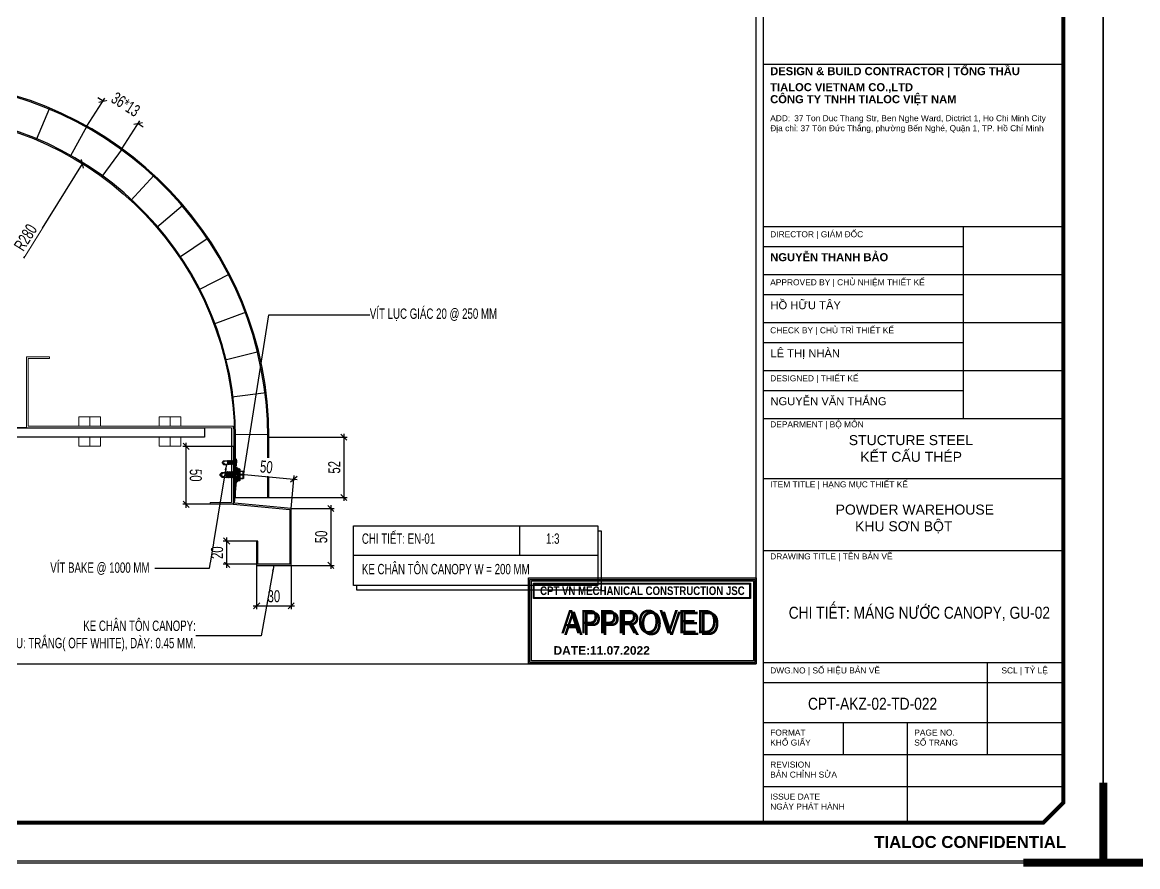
# Model space of a CAD drawing. Header units: inches. Extents: x 340055 to 349452, y -34649 to -30845.
# Drawn here: x 343176.6 to 343499.8, y -33308 to -33063.3 of the extents above; entities that cross this region are included whole.
import ezdxf
from ezdxf.enums import TextEntityAlignment as Align

# ---------------------------------------------------------------- set-up
doc = ezdxf.new("R2010")
doc.units = ezdxf.units.IN
doc.header["$MEASUREMENT"] = 0
doc.linetypes.add('DASHED2', pattern=[9.525, 6.35, -3.175])
doc.linetypes.add('XKITLINE00', pattern=[0])
for name, color, linetype in [('0 @ 1', 7, 'Continuous'), ('1', 1, 'Continuous'), ('3', 3, 'Continuous'), ('8', 8, 'Continuous'), ('9', 9, 'Continuous'), ('DIM', 8, 'Continuous'), ('flashing', 6, 'Continuous'), ('NET IN', 3, 'Continuous'), ('ROOFING', 4, 'Continuous'), ('STRUCTURE', 1, 'Continuous')]:
    doc.layers.add(name, color=color, linetype=linetype)
for name, color, linetype, lineweight in [('Bolt', 7, 'Continuous', 0), ('PART', 20, 'Continuous', 9), ('TEXT @ 1', 7, 'Continuous', 20), ('TL-TIILE BLOCK A2$0$TL-TITLE BLOCK - TEXT @ 1', 7, 'Continuous', 25), ('TL-TIILE BLOCK A2$0$TL-TITLE BLOCK 1', 7, 'Continuous', 50), ('TL-TIILE BLOCK A2$0$TL-TITLE BLOCK 2', 7, 'Continuous', 25)]:
    doc.layers.add(name, color=color, linetype=linetype, lineweight=lineweight)
doc.layers.add('Cover text', color=7, linetype='Continuous', true_color=0x52370f)
doc.styles.add('2501', font='', dxfattribs={"height": 250})
doc.styles.add('HX3', font='')
doc.styles.add('ST1H', font='vnshxh.shx', dxfattribs={"width": 0.7})
doc.styles.add('TIEU DE', font='', dxfattribs={"width": 0.8})
doc.styles.add('TL-TIILE BLOCK A2$0$MEP-TEXT T.BLOCK 1', font='arial.ttf', dxfattribs={"height": 1.5})
doc.styles.add('TL-TIILE BLOCK A2$0$MEP-TEXT T.BLOCK 2', font='arial.ttf')
doc.styles.add('TL-TIILE BLOCK A2$0$MEP-TEXT T.BLOCK 3', font='arial.ttf', dxfattribs={"height": 3})
doc.styles.get('2501').set_extended_font_data('.VnArialH', bold=True)
doc.styles.get('HX3').set_extended_font_data('.VnBlackH')
doc.styles.get('TIEU DE').set_extended_font_data('.VnArial NarrowH')
doc.dimstyles.new('3', dxfattribs={"dimtxt": 3.5, "dimasz": 1.8, "dimexe": 1, "dimexo": 0, "dimgap": 1, "dimtad": 1, "dimdec": 0, "dimlfac": 3, "dimzin": 0, "dimdsep": 46, "dimtxsty": 'ST1H', "dimblk": 'OBLIQUE', "dimcen": 1, "dimdle": 1, "dimclrd": 8, "dimclre": 8, "dimclrt": 3, "dimadec": 0, "dimazin": 0, "dimtfac": 1, "dimtdec": 0, "dimtix": 1, "dimtofl": 0, "dimtmove": 1, "dimatfit": 3, "dimfxl": 0, "dimtolj": 1, "dimtzin": 0, "dimlwd": -1, "dimlwe": -1, "dimarcsym": 0})

# ---------------------------------------------------------------- blocks, each defined once
blk = doc.blocks.new('Short_Self_drilling')
at = {"layer": 'STRUCTURE', "color": 1, "linetype": 'Continuous'}
for p, q in [((6.4, 1.7), (-6.4, 1.7)), ((5.1, 3.8), (-5.1, 3.8)), ((-2.6, 2.9), (-5.1, 2.9)), ((-3.4, 3.8), (-3.4, 6.8)), ((3, 7.2), (-3, 7.2)), ((2.6, 2.9), (-2.6, 2.9)), ((-2.1, 2.8), (-2.1, 2.9)), ((6.3, 0), (0, 0)), ((2.2, 2.8), (2.2, 2.9)), ((2.2, -0.5), (2.2, 0)), ((5.1, 2.9), (2.6, 2.9)), ((3.4, 3.8), (3.4, 6.8)), ((3, -1.2), (-2.7, -0.2)), ((3, -2.7), (-2.7, -1.8)), ((3, -4.2), (-2.7, -3.3)), ((3, -5.8), (-2.7, -4.8)), ((3, -7.3), (-2.7, -6.3)), ((-1.9, -8), (-2.7, -7.9)), ((-2.1, -1.4), (-2.1, -0.9)), ((-2.1, -2.9), (-2.1, -2.4)), ((-2.1, -4.4), (-2.1, -3.9)), ((-2.1, -6), (-2.1, -5.4)), ((-2.1, -7.5), (-2.1, -7)), ((-2.1, -12.3), (-2.1, -8.5)), ((3, -8.8), (-1.1, -8.1)), ((2.1, -12.3), (2.1, -9.1)), ((2.2, -2), (2.2, -1.5)), ((2.2, -3.6), (2.2, -3)), ((2.2, -5.1), (2.2, -4.6)), ((2.2, -6.6), (2.2, -6.1)), ((2.2, -8.1), (2.2, -7.6))]:
    blk.add_line(p, q, dxfattribs=at)
blk.add_lwpolyline([(6.4, 1.3), (6.4, 1.7), (2.1, 2.8), (-2.1, 2.8), (-6.4, 1.7), (-6.4, 1.3)], close=True, dxfattribs=at)
for points in [[(-6.4, 1.3, -0.088869), (-6.3, 0), (0, 0)], [(-0.1, 3.8), (-0.3, 6.2, 0.338878), (-3.1, 6.2), (-3.3, 3.8)], [(3.3, 3.8), (3.1, 6.2, 0.338878), (0.3, 6.2), (0.1, 3.8)], [(-0.1, -14), (-1, -12.2, -0.148657), (-1.4, -11.2), (-2, -7.7, -0.815006), (-1.2, -7.8, 0.150833), (-0.8, -8.7)], [(2.1, -12.3), (0.2, -14.2, -0.333596), (-0.2, -14.2), (-2.1, -12.3)], [(2.1, -12.3), (1.7, -11.7, 0.52242), (0.9, -11.7), (-0.2, -14.2)]]:
    blk.add_lwpolyline(points, format="xyb", dxfattribs=at)
for points in [[(3, -1.2), (2.2, -1.5), (-2.1, -0.8), (-2.7, -0.2), (-2.4, 0)], [(3, -2.7), (2.2, -3), (-2.1, -2.4), (-2.7, -1.8), (-2.1, -1.4), (2.2, -2), (3, -2.7)], [(3, -4.2), (2.2, -4.6), (-2.1, -3.9), (-2.7, -3.3), (-2.1, -2.9), (2.2, -3.6), (3, -4.2)], [(3, -5.8), (2.2, -6.1), (-2.1, -5.4), (-2.7, -4.8), (-2.1, -4.4), (2.2, -5.1), (3, -5.8)], [(3, -7.3), (2.2, -7.6), (-2.1, -7), (-2.7, -6.3), (-2.1, -6), (2.2, -6.6), (3, -7.3)], [(-1.8, -8.5), (-2.1, -8.5), (-2.7, -7.9), (-2.1, -7.5), (-1.8, -7.5)], [(-1.3, -7.6), (2.2, -8.1), (3, -8.8)], [(-1.2, 0), (2.2, -0.5), (3, -1.2)], [(3, -8.8), (2.2, -9.1), (-0.8, -8.7)]]:
    blk.add_lwpolyline(points, dxfattribs=at)
for centre, radius, start, end in [((-5, 3.3), 0.455, 109.7949, 250.2674), ((-3, 6.8), 0.429, 90.0311, 180.0311), ((3, 6.8), 0.429, 0.0311, 90.0311), ((5.1, 3.3), 0.435, 279.7276, 80.3347), ((10, 0.2), 3.74, 162.2963, 182.6103)]:
    blk.add_arc(centre, radius, start, end, dxfattribs=at)
blk = doc.blocks.new('HFR-1')
at = {"layer": 'STRUCTURE', "color": 1, "linetype": 'Continuous'}
for p, q in [((-5.5, 0), (5.5, 0)), ((-5.2, 0.8), (-3.4, 1.5)), ((5.2, 0.8), (3.4, 1.5)), ((-2.4, -1.2), (-3, -1.6)), ((-3, -1.6), (-2.4, -1.9)), ((-2.4, -1.9), (-3, -2.3)), ((-3, -2.3), (-2.4, -2.6)), ((-2.4, -2.6), (-3, -3)), ((-3, -3), (-2.4, -3.3)), ((-2.4, -3.3), (-3, -3.7)), ((-3, -3.7), (-2.4, -4.1)), ((-2.4, -4.1), (-3, -4.4)), ((-3, -4.4), (-2.4, -4.8)), ((-2.4, -4.8), (-3, -5.1)), ((-3, -5.1), (-2.4, -5.5)), ((-2.4, -5.5), (-3, -5.8)), ((-3, -5.8), (-2.4, -6.2)), ((-2.4, -6.2), (-3, -6.6)), ((-3, -6.6), (-2.4, -6.9)), ((-2.4, -6.9), (-3, -7.3)), ((-3, -7.3), (-2.4, -7.6)), ((-2.4, -7.6), (-3, -8)), ((-3, -8), (-2.4, -8.3)), ((-2.4, -8.3), (-3, -8.7)), ((-3, -8.7), (-2.4, -9)), ((-2.4, -9), (-3, -9.4)), ((-3, -9.4), (-2.4, -9.7)), ((-2.4, -9.7), (-3, -10.1)), ((-3, -10.1), (-2.4, -10.5)), ((-2.4, -10.5), (-3, -10.8)), ((-3, -10.8), (-2.4, -11.2)), ((-2.4, -11.2), (-3, -11.5)), ((-3, -11.5), (-2.4, -11.9)), ((-2.9, -1.6), (2.9, -1.4)), ((-2.9, -2.3), (2.9, -2.1)), ((-2.9, -3), (2.9, -2.8)), ((-2.9, -3.7), (2.9, -3.6)), ((-2.9, -4.4), (2.9, -4.3)), ((-2.9, -5.1), (2.9, -5)), ((-2.9, -5.9), (2.9, -5.7)), ((-2.9, -6.6), (2.9, -6.4)), ((-2.9, -7.3), (2.9, -7.1)), ((-2.9, -8), (2.9, -7.8)), ((-2.9, -8.7), (2.9, -8.5)), ((-2.9, -9.4), (2.9, -9.2)), ((-2.9, -10.1), (1.5, -10)), ((-2.9, -10.8), (1.3, -10.7)), ((-2.9, -11.5), (0.9, -11.4)), ((-2.5, -17.4), (-2.5, -11.8)), ((2.4, -1.1), (-2.4, -1.2)), ((2.4, -1.8), (-2.4, -1.9)), ((-2.4, -1.9), (2.4, -1.8)), ((-2.4, -2.6), (2.4, -2.5)), ((2.4, -2.5), (-2.4, -2.6)), ((-2.4, -3.3), (2.4, -3.2)), ((2.4, -3.2), (-2.4, -3.3)), ((-2.4, -4.1), (2.4, -3.9)), ((2.4, -3.9), (-2.4, -4.1)), ((-2.4, -4.8), (2.4, -4.6)), ((2.4, -4.6), (-2.4, -4.8)), ((-2.4, -5.5), (2.4, -5.3)), ((2.4, -5.3), (-2.4, -5.5)), ((-2.4, -6.2), (2.4, -6)), ((2.4, -6), (-2.4, -6.2)), ((-2.4, -6.9), (2.4, -6.8)), ((2.4, -6.8), (-2.4, -6.9)), ((-2.4, -7.6), (2.4, -7.5)), ((2.4, -7.5), (-2.4, -7.6)), ((-2.4, -8.3), (2.4, -8.2)), ((2.4, -8.2), (-2.4, -8.3)), ((-2.4, -9), (2.4, -8.9)), ((2.4, -8.9), (-2.4, -9)), ((-2.4, -9.7), (2.4, -9.6)), ((2.4, -9.6), (-2.4, -9.7)), ((1.4, -10.3), (-2.4, -10.5)), ((-2.4, -10.5), (1.4, -10.3)), ((-2.4, -11.2), (1.1, -11.1)), ((1.1, -11.1), (-2.4, -11.2)), ((-2.4, -11.9), (0.4, -11.8)), ((1.6, -16.1), (2.3, -10.2)), ((2.2, -10), (2.9, -10)), ((2.2, -11), (2.4, -11)), ((2.4, -11), (2.2, -11)), ((2.2, -11.4), (2.9, -11.4)), ((2.2, -11.7), (2.4, -11.7)), ((2.4, -10.3), (2.3, -10.3)), ((2.3, -10.3), (2.4, -10.3)), ((2.3, -10.7), (2.9, -10.7)), ((2.9, -1.4), (2.4, -1.1)), ((2.4, -1.8), (2.9, -1.4)), ((2.9, -2.1), (2.4, -1.8)), ((2.4, -2.5), (2.9, -2.1)), ((2.9, -2.8), (2.4, -2.5)), ((2.4, -3.2), (2.9, -2.8)), ((2.9, -3.6), (2.4, -3.2)), ((2.4, -3.9), (2.9, -3.6)), ((2.9, -4.3), (2.4, -3.9)), ((2.4, -4.6), (2.9, -4.3)), ((2.9, -5), (2.4, -4.6)), ((2.4, -5.3), (2.9, -5)), ((2.9, -5.7), (2.4, -5.3)), ((2.4, -6), (2.9, -5.7)), ((2.9, -6.4), (2.4, -6)), ((2.4, -6.8), (2.9, -6.4)), ((2.9, -7.1), (2.4, -6.8)), ((2.4, -7.5), (2.9, -7.1)), ((2.9, -7.8), (2.4, -7.5)), ((2.4, -8.2), (2.9, -7.8)), ((2.9, -8.5), (2.4, -8.2)), ((2.4, -8.9), (2.9, -8.5)), ((2.9, -9.2), (2.4, -8.9)), ((2.4, -9.6), (2.9, -9.2)), ((2.9, -10), (2.4, -9.6)), ((2.4, -10.3), (2.9, -10)), ((2.9, -10.7), (2.4, -10.3)), ((2.4, -11), (2.9, -10.7)), ((2.9, -11.4), (2.4, -11)), ((2.4, -11.7), (2.9, -11.4)), ((2.5, -17.4), (2.5, -11.7)), ((-2.5, -17.4), (-2, -16.7)), ((-2.5, -17.4), (-0.2, -19.7)), ((-1, -16.7), (0.2, -19.7)), ((0.1, -19.4), (1.2, -17.3)), ((0.2, -19.7), (2.5, -17.4))]:
    blk.add_line(p, q, dxfattribs=at)
at = {"layer": 'STRUCTURE', "color": 1, "linetype": 'Continuous', "ltscale": 8}
for p in [(-3.4, 1.5), (3.4, 1.5)]:
    blk.add_line(p, (0, 1.5), dxfattribs=at)
at = {"layer": 'STRUCTURE', "color": 1, "linetype": 'DASHED2'}
for p in [(-1.9, 1.5), (1.9, 1.5)]:
    blk.add_line(p, (0, 0), dxfattribs=at)
at = {"layer": 'STRUCTURE', "color": 1, "linetype": 'Continuous', "ltscale": 8}
for centre, start, end in [((-4.7, 0.2), 130.41, 194.8062), ((4.7, 0.2), 345.1938, 49.59)]:
    blk.add_arc(centre, 0.801, start, end, dxfattribs=at)
at = {"layer": 'STRUCTURE', "color": 1, "linetype": 'Continuous'}
for centre, radius, start, end in [((-7.3, -9), 9.14, 58.065, 78.8402), ((5.1, -3.8), 3.83, 84.2039, 134.3621), ((-0.5, -10.1), 1.93, 296.6041, 355.3922), ((-0.6, -16), 2.2, 324.0048, 357.8268), ((1.9, -10.3), 0.444, 15.9762, 172.6971), ((-1.5, -17.1), 0.59, 34.2302, 144.5641), ((0, -19.4), 0.331, 231.6348, 305.4287)]:
    blk.add_arc(centre, radius, start, end, dxfattribs=at)
blk = doc.blocks.new('_Oblique')
at = {"color": 0, "linetype": 'ByBlock', "lineweight": -2}
blk.add_line((-0.5, -0.5), (0.5, 0.5), dxfattribs=at)
blk = doc.blocks.new('*D564')
at = {"color": 8, "linetype": 'Continuous', "transparency": 16777216}
blk.add_line((343177.03, -33131.63), (343194.05, -33104.31), dxfattribs=at)
at = {"layer": 'Defpoints', "color": 0, "transparency": 16777216}
for p in [(343194.05, -33104.31), (343144.7, -33183.54)]:
    blk.add_point(p, dxfattribs=at)
at = {"color": 8, "transparency": 16777216, "xscale": 1.8, "yscale": 1.8, "zscale": 1.8, "rotation": 58.08450899002005}
blk.add_blockref('_Oblique', (343194.05, -33104.31), dxfattribs=at)
at = {"color": 3, "transparency": 16777216, "insert": (343177.51, -33125.66), "char_height": 3.5, "attachment_point": 5, "rotation": 58.0845, "style": 'ST1H', "bg_fill": 3, "box_fill_scale": 1.25, "bg_fill_color": 256, "bg_fill_true_color": 13158600, "bg_fill_transparency": 0}
blk.add_mtext('\\A1;R280', dxfattribs=at)
blk = doc.blocks.new('*D566')
at = {"color": 8, "linetype": 'Continuous', "transparency": 16777216}
for p, q in [((343195.31, -33093.44), (343200.51, -33085.33)), ((343199.97, -33086.17), (343198.46, -33085.2)), ((343205.46, -33099.95), (343210.67, -33091.84)), ((343210.13, -33092.68), (343211.64, -33093.65))]:
    blk.add_line(p, q, dxfattribs=at)
at = {"layer": 'Defpoints', "color": 0, "transparency": 16777216}
for p in [(343195.31, -33093.44), (343205.46, -33099.95)]:
    blk.add_point(p, dxfattribs=at)
at = {"color": 8, "transparency": 16777216, "xscale": 1.8, "yscale": 1.8, "zscale": 1.8}
for p, rotation in [((343199.97, -33086.17), 327.3307425124112), ((343210.13, -33092.68), 147.3307425124111)]:
    blk.add_blockref('_Oblique', p, dxfattribs=dict(at, rotation=rotation))
at = {"color": 3, "transparency": 16777216, "insert": (343206.53, -33087.11), "char_height": 3.5, "attachment_point": 5, "rotation": 327.3307, "style": 'ST1H', "bg_fill": 3, "box_fill_scale": 1.25, "bg_fill_color": 256, "bg_fill_true_color": 13158600, "bg_fill_transparency": 0}
blk.add_mtext('\\A1;36*13', dxfattribs=at)
at = {"layer": 'Defpoints', "color": 0, "transparency": 16777216}
blk.add_point((343210.13, -33092.68), dxfattribs=at)
blk = doc.blocks.new('*D567')
at = {"color": 8, "linetype": 'Continuous', "transparency": 16777216}
for p, q in [((343269.74, -33182.54), (343269.74, -33202)), ((343248.04, -33183.54), (343270.74, -33183.54)), ((343248.04, -33201), (343270.74, -33201))]:
    blk.add_line(p, q, dxfattribs=at)
at = {"layer": 'Defpoints', "color": 0, "transparency": 16777216}
for p in [(343248.04, -33183.54), (343248.04, -33201), (343269.74, -33201)]:
    blk.add_point(p, dxfattribs=at)
at = {"color": 8, "transparency": 16777216, "xscale": 1.8, "yscale": 1.8, "zscale": 1.8}
for p, rotation in [((343269.74, -33183.54), 90), ((343269.74, -33201), 270)]:
    blk.add_blockref('_Oblique', p, dxfattribs=dict(at, rotation=rotation))
at = {"color": 3, "transparency": 16777216, "insert": (343266.99, -33192.27), "char_height": 3.5, "attachment_point": 5, "rotation": 90, "style": 'ST1H', "bg_fill": 3, "box_fill_scale": 1.25, "bg_fill_color": 256, "bg_fill_true_color": 13158600, "bg_fill_transparency": 0}
blk.add_mtext('\\A1;52', dxfattribs=at)
blk = doc.blocks.new('*D645')
at = {"color": 8, "linetype": 'Continuous', "transparency": 16777216}
for p, q in [((343237.83, -33194.05), (343256.26, -33195.76)), ((343238.04, -33202.67), (343238.92, -33193.15)), ((343254.47, -33204.19), (343255.36, -33194.67))]:
    blk.add_line(p, q, dxfattribs=at)
at = {"layer": 'Defpoints', "color": 0, "transparency": 16777216}
for p in [(343255.26, -33195.67), (343238.04, -33202.67), (343254.47, -33204.19)]:
    blk.add_point(p, dxfattribs=at)
at = {"color": 8, "transparency": 16777216, "xscale": 1.8, "yscale": 1.8, "zscale": 1.8}
for p, rotation in [((343238.83, -33194.14), 174.7059059584939), ((343255.26, -33195.67), 354.7059059584939)]:
    blk.add_blockref('_Oblique', p, dxfattribs=dict(at, rotation=rotation))
at = {"color": 3, "transparency": 16777216, "insert": (343247.3, -33192.17), "char_height": 3.5, "attachment_point": 5, "rotation": 354.7059, "style": 'ST1H', "bg_fill": 3, "box_fill_scale": 1.25, "bg_fill_color": 256, "bg_fill_true_color": 13158600, "bg_fill_transparency": 0}
blk.add_mtext('\\A1;50', dxfattribs=at)
blk = doc.blocks.new('*D646')
at = {"color": 8, "linetype": 'Continuous', "transparency": 16777216}
for p, q in [((343237.7, -33186.19), (343223.07, -33186.19)), ((343224.07, -33203.98), (343224.07, -33185.19)), ((343237.7, -33202.98), (343223.07, -33202.98))]:
    blk.add_line(p, q, dxfattribs=at)
at = {"layer": 'Defpoints', "color": 0, "transparency": 16777216}
for p in [(343224.07, -33186.19), (343237.7, -33186.19), (343237.7, -33202.98)]:
    blk.add_point(p, dxfattribs=at)
at = {"color": 8, "transparency": 16777216, "xscale": 1.8, "yscale": 1.8, "zscale": 1.8}
for p, rotation in [((343224.07, -33186.19), 90.00038989448203), ((343224.07, -33202.98), 270.0003898944821)]:
    blk.add_blockref('_Oblique', p, dxfattribs=dict(at, rotation=rotation))
at = {"color": 3, "transparency": 16777216, "insert": (343226.82, -33194.58), "char_height": 3.5, "attachment_point": 5, "rotation": 270.0004, "style": 'ST1H', "bg_fill": 3, "box_fill_scale": 1.25, "bg_fill_color": 256, "bg_fill_true_color": 13158600, "bg_fill_transparency": 0}
blk.add_mtext('\\A1;50', dxfattribs=at)
blk = doc.blocks.new('*D647')
at = {"color": 8, "linetype": 'Continuous', "transparency": 16777216}
for p, q in [((343254.47, -33204.19), (343266.96, -33204.19)), ((343265.96, -33203.19), (343265.96, -33221.69)), ((343254.47, -33220.69), (343266.96, -33220.69))]:
    blk.add_line(p, q, dxfattribs=at)
at = {"layer": 'Defpoints', "color": 0, "transparency": 16777216}
for p in [(343254.47, -33204.19), (343254.47, -33220.69), (343265.96, -33220.69)]:
    blk.add_point(p, dxfattribs=at)
at = {"color": 8, "transparency": 16777216, "xscale": 1.8, "yscale": 1.8, "zscale": 1.8}
for p, rotation in [((343265.96, -33204.19), 90), ((343265.96, -33220.69), 270)]:
    blk.add_blockref('_Oblique', p, dxfattribs=dict(at, rotation=rotation))
at = {"color": 3, "transparency": 16777216, "insert": (343263.21, -33212.44), "char_height": 3.5, "attachment_point": 5, "rotation": 90, "style": 'ST1H', "bg_fill": 3, "box_fill_scale": 1.25, "bg_fill_color": 256, "bg_fill_true_color": 13158600, "bg_fill_transparency": 0}
blk.add_mtext('\\A1;50', dxfattribs=at)
blk = doc.blocks.new('*D648')
at = {"color": 8, "linetype": 'Continuous', "transparency": 16777216}
for p, q in [((343244.47, -33220.69), (343244.47, -33233.4)), ((343254.47, -33220.69), (343254.47, -33233.4)), ((343243.47, -33232.4), (343255.47, -33232.4))]:
    blk.add_line(p, q, dxfattribs=at)
at = {"layer": 'Defpoints', "color": 0, "transparency": 16777216}
for p in [(343244.47, -33220.69), (343254.47, -33220.69), (343254.47, -33232.4)]:
    blk.add_point(p, dxfattribs=at)
at = {"color": 8, "transparency": 16777216, "xscale": 1.8, "yscale": 1.8, "zscale": 1.8, "rotation": 180}
blk.add_blockref('_Oblique', (343244.47, -33232.4), dxfattribs=at)
at = {"color": 8, "transparency": 16777216, "xscale": 1.8, "yscale": 1.8, "zscale": 1.8}
blk.add_blockref('_Oblique', (343254.47, -33232.4), dxfattribs=at)
at = {"color": 3, "transparency": 16777216, "insert": (343249.47, -33229.65), "char_height": 3.5, "attachment_point": 5, "style": 'ST1H', "bg_fill": 3, "box_fill_scale": 1.25, "bg_fill_color": 256, "bg_fill_true_color": 13158600, "bg_fill_transparency": 0}
blk.add_mtext('\\A1;30', dxfattribs=at)
blk = doc.blocks.new('*D649')
at = {"color": 8, "linetype": 'Continuous', "transparency": 16777216}
for p, q in [((343244.81, -33213.64), (343234.78, -33213.64)), ((343235.78, -33212.64), (343235.78, -33221.36)), ((343244.81, -33220.36), (343234.78, -33220.36))]:
    blk.add_line(p, q, dxfattribs=at)
at = {"layer": 'Defpoints', "color": 0, "transparency": 16777216}
for p in [(343244.81, -33213.64), (343244.81, -33220.36)]:
    blk.add_point(p, dxfattribs=at)
at = {"color": 8, "transparency": 16777216, "xscale": 1.8, "yscale": 1.8, "zscale": 1.8}
for p, rotation in [((343235.78, -33213.64), 90), ((343235.78, -33220.36), 270)]:
    blk.add_blockref('_Oblique', p, dxfattribs=dict(at, rotation=rotation))
at = {"color": 3, "transparency": 16777216, "insert": (343233.03, -33217), "char_height": 3.5, "attachment_point": 5, "rotation": 90, "style": 'ST1H', "bg_fill": 3, "box_fill_scale": 1.25, "bg_fill_color": 256, "bg_fill_true_color": 13158600, "bg_fill_transparency": 0}
blk.add_mtext('\\A1;20', dxfattribs=at)
at = {"layer": 'Defpoints', "color": 0, "transparency": 16777216}
blk.add_point((343235.78, -33220.36), dxfattribs=at)
blk = doc.blocks.new('DAUKIEMSOAT')
at = {"layer": '1'}
h = blk.add_hatch(color=10, dxfattribs=at)
h.dxf.hatch_style = 1
h.paths.add_polyline_path([(-1009.3, -10752.83), (-1009.3, -10728.79), (-944.11, -10728.79), (-944.11, -10752.83)], flags=16)
h.paths.add_polyline_path([(-1009.73, -10753.26), (-1009.73, -10728.36), (-943.68, -10728.36), (-943.68, -10753.26)])
h = blk.add_hatch(color=10, dxfattribs=at)
h.dxf.hatch_style = 1
h.paths.add_polyline_path([(-945.66, -10734.13), (-1008.05, -10734.13), (-1008.05, -10730.05), (-945.66, -10730.05)], flags=16)
h.paths.add_polyline_path([(-945.4, -10729.86), (-945.4, -10734.33), (-1008.24, -10734.33), (-1008.24, -10729.86)])
at = {"layer": '1', "color": 10}
for points in [[(-1009.73, -10753.26), (-1009.73, -10728.36), (-943.68, -10728.36), (-943.68, -10753.26)], [(-1009.3, -10752.83), (-1009.3, -10728.79), (-944.11, -10728.79), (-944.11, -10752.83)], [(-1008.87, -10752.4), (-1008.87, -10729.22), (-944.54, -10729.22), (-944.54, -10752.4)], [(-945.4, -10729.86), (-945.4, -10734.33), (-1008.24, -10734.33), (-1008.24, -10729.86)], [(-945.66, -10734.13), (-1008.05, -10734.13), (-1008.05, -10730.05), (-945.66, -10730.05)]]:
    blk.add_lwpolyline(points, close=True, dxfattribs=at)
at = {"layer": '1', "color": 10, "style": '2501', "width": 0.8}
blk.add_text('CPT VN MECHANICAL CONSTRUCTION JSC', height=2.5, dxfattribs=at).set_placement((-1006.34, -10733.32))
at = {"layer": '1', "color": 10, "style": 'HX3', "width": 0.9}
blk.add_text('APPROVED', height=6.75, dxfattribs=at).set_placement((-977.64, -10744.37), align=Align.CENTER)
at = {"layer": '1', "color": 251, "linetype": 'Continuous', "true_color": 0x645e5e, "style": 'HX3', "width": 0.9}
blk.add_text('APPROVED', height=6.75, dxfattribs=at).set_placement((-976.82, -10744.92), align=Align.CENTER)
at = {"layer": '1', "color": 10, "style": '2501'}
blk.add_attdef('DATE', text='', height=2.48, dxfattribs=at).set_placement((-1002.45, -10749.37), align=Align.MIDDLE_LEFT)
blk = doc.blocks.new('A$C57dc6cef')
at = {"layer": 'DIM', "color": 1}
blk.add_blockref('DAUKIEMSOAT', (1009.73, 10753.26), dxfattribs=at).add_auto_attribs({'DATE': 'DATE:11.07.2022'})
blk = doc.blocks.new('A$Cc64c765f')
at = {"layer": '9'}
blk.add_blockref('A$C57dc6cef', (-1.75, 0), dxfattribs=at)
blk = doc.blocks.new('kt kien truc 1')
at = {"layer": 'Defpoints', "color": 8}
blk.add_lwpolyline([(0, 0), (594, 0), (594, 420), (0, 420)], close=True, dxfattribs=at)
at = {"layer": 'Defpoints', "color": 8, "const_width": 2}
for points in [[(0, 20), (0, 0), (20, 0)], [(594, 20), (594, 0), (574, 0)]]:
    blk.add_lwpolyline(points, dxfattribs=at)
at = {"layer": 'TL-TIILE BLOCK A2$0$TL-TITLE BLOCK 1', "const_width": 1}
blk.add_lwpolyline([(20, 10), (579, 10), (584, 15), (584, 405), (579, 410), (20, 410), (15, 405), (15, 15)], close=True, dxfattribs=at)
at = {"layer": 'TL-TIILE BLOCK A2$0$TL-TITLE BLOCK 2'}
for p, q in [((509, 410), (509, 10)), ((509, 199.5), (584, 199.5)), ((509, 159), (584, 159)), ((559, 159), (559, 111)), ((509, 154), (559, 154)), ((509, 147), (584, 147)), ((509, 142), (559, 142)), ((509, 135), (584, 135)), ((509, 130), (559, 130)), ((509, 123), (584, 123)), ((509, 118), (559, 118)), ((509, 111), (584, 111)), ((509, 96), (584, 96)), ((509, 78), (584, 78)), ((509, 50), (584, 50)), ((565, 50), (565, 27)), ((509, 45), (584, 45)), ((509, 35), (584, 35)), ((529, 35), (529, 27)), ((545, 35), (545, 10)), ((509, 27), (584, 27)), ((509, 19), (584, 19))]:
    blk.add_line(p, q, dxfattribs=at)
at = {"layer": '0 @ 1', "attachment_point": 1}
for s, width, insert, char_height, style in [('\\pt10;{\\fArial|b1|i0|c0|p34;NGUYỄN THANH BẢO}', 32.1571, (510.79, 152.31), 2, 'TL-TIILE BLOCK A2$0$MEP-TEXT T.BLOCK 2'), ('\\pt15;{\\fArial|b1|i0|c0|p34;TIALOC CONFIDENTIAL}', 49.3859, (536.78, 6.67), 3, 'TL-TIILE BLOCK A2$0$MEP-TEXT T.BLOCK 3')]:
    blk.add_mtext_dynamic_manual_height_columns(s, width=width, gutter_width=12.5, heights=[0], dxfattribs=dict(at, insert=insert, char_height=char_height, style=style))
at = {"layer": 'TEXT @ 1', "attachment_point": 1, "style": 'TL-TIILE BLOCK A2$0$MEP-TEXT T.BLOCK 1'}
for s, width, insert, char_height in [('{\\C1;HỒ HỮU TÂY}', 50.8254, (510.84, 140.31), 2), ('{\\C1;LÊ THỊ NHÀN}', 50.8254, (510.84, 128.31), 2), ('{\\C1;NGUYỄN VĂN THẮNG}', 50.8254, (510.84, 116.31), 2), ('\\pi10.02899;{\\C1;STUCTURE STEEL \\P\\pi12.90587;KẾT CẤU THÉP}', 50.8254, (520.39, 106.84), 2.5), ('\\pi10.78205;{\\C1;POWDER WAREHOUSE\\P     KHU SƠN BỘT}', 64.0147, (516.35, 89.49), 2.5)]:
    blk.add_mtext_dynamic_manual_height_columns(s, width=width, gutter_width=15, heights=[0], dxfattribs=dict(at, insert=insert, char_height=char_height))
at = {"layer": 'TL-TIILE BLOCK A2$0$TL-TITLE BLOCK - TEXT @ 1', "attachment_point": 1}
for s, width, insert, char_height, style in [('{\\fArial|b1|i0|c0|p34;DESIGN & BUILD CONTRACTOR | TỔNG THẦU}', 66.5482, (510.78, 198.79), 2, 'TL-TIILE BLOCK A2$0$MEP-TEXT T.BLOCK 2'), ('{\\fArial|b1|i0|c0|p34;TIALOC VIETNAM CO.,LTD}', 66.5482, (510.78, 194.79), 2, 'TL-TIILE BLOCK A2$0$MEP-TEXT T.BLOCK 2'), ('{\\fArial|b1|i0|c0|p34;CÔNG TY TNHH TIALOC VIỆT NAM}', 66.5482, (510.78, 191.79), 2, 'TL-TIILE BLOCK A2$0$MEP-TEXT T.BLOCK 2'), ('ADD:^I37 Ton Duc Thang Str, Ben Nghe Ward, Dictrict 1, Ho Chi Minh City ', 70.4569, (510.78, 186.79), 1.5, 'TL-TIILE BLOCK A2$0$MEP-TEXT T.BLOCK 1'), ('Địa chỉ: 37 Tôn Đức Thắng, phường Bến Nghé, Quận 1, TP. Hồ Chí Minh', 70.522, (510.78, 184.29), 1.5, 'TL-TIILE BLOCK A2$0$MEP-TEXT T.BLOCK 1'), ('DIRECTOR | GIÁM ĐỐC', 57.2397, (510.78, 157.79), 1.5, 'TL-TIILE BLOCK A2$0$MEP-TEXT T.BLOCK 1'), ('APPROVED BY | CHỦ NHIỆM THIẾT KẾ', 57.2397, (510.78, 145.79), 1.5, 'TL-TIILE BLOCK A2$0$MEP-TEXT T.BLOCK 1'), ('CHECK BY | CHỦ TRÌ THIẾT KẾ', 50.8254, (510.78, 133.79), 1.5, 'TL-TIILE BLOCK A2$0$MEP-TEXT T.BLOCK 1'), ('DESIGNED | THIẾT KẾ', 44.9979, (510.78, 121.79), 1.5, 'TL-TIILE BLOCK A2$0$MEP-TEXT T.BLOCK 1'), ('DEPARMENT | BỘ MÔN', 63.0963, (510.78, 110.29), 1.5, 'TL-TIILE BLOCK A2$0$MEP-TEXT T.BLOCK 1'), ('ITEM TITLE | HẠNG MỤC THIẾT KẾ', 63.0963, (510.78, 95.29), 1.5, 'TL-TIILE BLOCK A2$0$MEP-TEXT T.BLOCK 1'), ('DRAWING TITLE | TÊN BẢN VẼ', 63.0963, (510.78, 77.29), 1.5, 'TL-TIILE BLOCK A2$0$MEP-TEXT T.BLOCK 1'), ('DWG.NO | SỐ HIỆU BẢN VẼ', 37.618, (510.78, 48.79), 1.5, 'TL-TIILE BLOCK A2$0$MEP-TEXT T.BLOCK 1'), ('SCL | TỶ LỆ', 37.618, (568.56, 48.79), 1.5, 'TL-TIILE BLOCK A2$0$MEP-TEXT T.BLOCK 1'), ('FORMAT', 21.1246, (510.78, 33.27), 1.5, 'TL-TIILE BLOCK A2$0$MEP-TEXT T.BLOCK 1'), ('KHỔ GIẤY', 31.0296, (510.78, 30.77), 1.5, 'TL-TIILE BLOCK A2$0$MEP-TEXT T.BLOCK 1'), ('SỐ TRANG', 31.0296, (546.78, 30.77), 1.5, 'TL-TIILE BLOCK A2$0$MEP-TEXT T.BLOCK 1'), ('PAGE NO.', 21.1246, (546.78, 33.27), 1.5, 'TL-TIILE BLOCK A2$0$MEP-TEXT T.BLOCK 1'), ('REVISION', 21.1246, (510.78, 25.27), 1.5, 'TL-TIILE BLOCK A2$0$MEP-TEXT T.BLOCK 1'), ('BẢN CHỈNH SỬA', 31.0296, (510.78, 22.77), 1.5, 'TL-TIILE BLOCK A2$0$MEP-TEXT T.BLOCK 1'), ('ISSUE DATE', 21.1246, (510.78, 17.27), 1.5, 'TL-TIILE BLOCK A2$0$MEP-TEXT T.BLOCK 1'), ('NGÀY PHÁT HÀNH', 31.0296, (510.78, 14.77), 1.5, 'TL-TIILE BLOCK A2$0$MEP-TEXT T.BLOCK 1')]:
    blk.add_mtext_dynamic_manual_height_columns(s, width=width, gutter_width=15, heights=[0], dxfattribs=dict(at, insert=insert, char_height=char_height, style=style))

msp = doc.modelspace()

# ---------------------------------------------------------------- linework, layer by layer
at = {"color": 240, "true_color": 0xfa0546}
for p, q in [((343184.4655, -33088.1589), (343180.6176, -33097.3889)), ((343205.464, -33099.9538), (343199.5839, -33108.0424)), ((343214.7904, -33107.6042), (343208.0078, -33114.9524)), ((343223.1617, -33116.2893), (343215.569, -33122.797)), ((343230.4639, -33125.8908), (343222.1645, -33131.4693)), ((343236.5974, -33136.2778), (343227.7044, -33140.8512)), ((343241.4786, -33147.3089), (343232.1133, -33150.8147)), ((343245.041, -33158.8336), (343235.3309, -33161.2242)), ((343247.2361, -33170.695), (343237.3136, -33171.9377)), ((343248.0339, -33182.7313), (343238.0342, -33182.8092))]:
    msp.add_line(p, q, dxfattribs=at)
at = {"color": 9, "linetype": 'XKITLINE00', "lineweight": 0}
msp.add_line((343229.3798, -33180.8443), (343229.3798, -33183.507), dxfattribs=at)
at = {"layer": '8', "color": 2}
for p, q in [((343177.7895, -33180.8443), (343174.4611, -33180.8443)), ((343229.3798, -33183.507), (343174.4611, -33183.507))]:
    msp.add_line(p, q, dxfattribs=at)
at = {"layer": 'Bolt', "linetype": 'XKITLINE00', "lineweight": 0}
for p, q in [((343192.9338, -33177.6823), (343199.2577, -33177.6823)), ((343192.9338, -33180.3451), (343192.9338, -33177.6823)), ((343196.0958, -33180.3451), (343196.0958, -33177.6823)), ((343199.2577, -33177.6823), (343199.2577, -33180.3451)), ((343216.2326, -33177.6823), (343222.5566, -33177.6823)), ((343216.2326, -33180.3451), (343216.2326, -33177.6823)), ((343219.3946, -33180.3451), (343219.3946, -33177.6823)), ((343222.5566, -33177.6823), (343222.5566, -33180.3451)), ((343192.9338, -33183.507), (343192.9338, -33186.1698)), ((343192.9338, -33186.1698), (343199.2577, -33186.1698)), ((343196.0958, -33186.1698), (343196.0958, -33183.507)), ((343199.2577, -33186.1698), (343199.2577, -33183.507)), ((343216.2326, -33183.507), (343216.2326, -33186.1698)), ((343216.2326, -33186.1698), (343222.5566, -33186.1698)), ((343219.3946, -33186.1698), (343219.3946, -33183.507)), ((343222.5566, -33186.1698), (343222.5566, -33183.507))]:
    msp.add_line(p, q, dxfattribs=at)
at = {"layer": 'flashing'}
msp.add_lwpolyline([(343237.7033, -33186.1899), (343237.7008, -33202.9782), (343254.1413, -33204.5016), (343254.1413, -33220.3599), (343244.8079, -33220.3599), (343244.8079, -33213.6377), (343244.4746, -33213.6377), (343244.4746, -33220.6932), (343254.4746, -33220.6932), (343254.4746, -33204.1925), (343238.037, -33202.6694), (343238.0374, -33186.1899), (343237.7007, -33186.1899)], dxfattribs=at)
at = {"layer": 'NET IN'}
msp.add_lwpolyline([(343489.7906, -32819.8165), (344178.5705, -32819.8165), (344178.5705, -33306.4171), (343489.7906, -33306.4171)], close=True, dxfattribs=at)
at = {"layer": 'PART', "color": 94, "linetype": 'XKITLINE00', "lineweight": 0}
for p, q in [((343177.7895, -33160.2082), (343177.7895, -33180.8443)), ((343184.4464, -33160.2082), (343177.7895, -33160.2082)), ((343178.2888, -33180.3451), (343178.2888, -33160.7075)), ((343178.2888, -33160.7075), (343184.4464, -33160.7075)), ((343184.4464, -33160.7075), (343184.4464, -33160.2082)), ((343177.7895, -33180.8443), (343237.2015, -33180.8443)), ((343237.7008, -33180.3451), (343178.2888, -33180.3451)), ((343237.2015, -33180.8443), (343237.2015, -33202.4789)), ((343237.7008, -33202.9782), (343237.7008, -33180.3451)), ((343231.044, -33202.4789), (343231.044, -33202.9782)), ((343237.2015, -33202.4789), (343231.044, -33202.4789)), ((343231.044, -33202.9782), (343237.7008, -33202.9782))]:
    msp.add_line(p, q, dxfattribs=at)
at = {"layer": 'ROOFING', "color": 3}
for points in [[(343247.7037, -33201.0027), (343247.7037, -33183.5359, 0.40121774), (343149.2932, -33080.6382), (343042.6856, -33075.8832)], [(343047.5436, -33085.7762), (343148.8625, -33090.2953, -0.40121774), (343238.037, -33183.5359), (343238.037, -33201.0027), (343248.037, -33201.0027), (343248.037, -33183.5359, 0.40121774), (343149.3081, -33080.3052), (343042.7002, -33075.5502)], [(343238.3703, -33201.0027), (343238.3703, -33183.5359, 0.40121774), (343148.8773, -33089.9623), (343047.2922, -33085.4313)]]:
    msp.add_lwpolyline(points, format="xyb", dxfattribs=at)

# ---------------------------------------------------------------- block references
at = {"color": 8, "xscale": 0.1989464957437297, "yscale": 0.1989464957437297, "zscale": 0.1989464957437297, "rotation": 269.8538143785676}
msp.add_blockref('HFR-1', (343238.3704, -33190.9221), dxfattribs=at)
at = {"color": 1, "extrusion": (0, 0, -1), "xscale": 0.3199999999517081, "yscale": 0.3199999999517081, "zscale": -0.3199999999999999, "rotation": 89.9688725494087}
msp.add_blockref('Short_Self_drilling', (-343238.3704, -33194.4296), dxfattribs=at)
at = {"layer": '3', "xscale": 1.159562065285868, "yscale": 1.159562065285868, "zscale": 1.159562065285868}
msp.add_blockref('kt kien truc 1', (343489.7906, -33306.8326), dxfattribs=at)

# ---------------------------------------------------------------- next in the draw order: dimensions: what is measured, and where the dimension line sits
at = {"color": 1, "true_color": 0xfb040c}
dim = msp.add_radius_dim(center=(343144.7037, -33183.5359), mpoint=(343194.046, -33104.3119), dimstyle='3', dxfattribs=at)
dim.commit()
dim.dimension.update_dxf_attribs({"geometry": '*D564', "text_midpoint": (343179.8426, -33127.117), "dimtype": 164})
dim = msp.add_linear_dim(base=(343269.7428, -33201.0027), p1=(343248.037, -33183.5359), p2=(343248.037, -33201.0027), angle=90, dimstyle='3', dxfattribs=at)
dim.commit()
dim.dimension.update_dxf_attribs({"geometry": '*D567', "text_midpoint": (343266.9928, -33192.2693)})

# ---------------------------------------------------------------- next in the draw order: linework, layer by layer
at = {"color": 240, "true_color": 0xfa0546}
msp.add_line((343195.3095, -33093.4425), (343190.4122, -33102.1612), dxfattribs=at)
at = {"layer": '8', "color": 2}
msp.add_lwpolyline([(343174.4611, -33180.8443), (343229.3798, -33180.8443), (343229.3798, -33183.507), (343174.4611, -33183.507)], close=True, dxfattribs=at)

# ---------------------------------------------------------------- next in the draw order: dimensions: what is measured, and where the dimension line sits
at = {"color": 1, "true_color": 0xfb040c}
dim = msp.add_aligned_dim(p1=(343195.3095, -33093.4425), p2=(343205.464, -33099.9538), distance=8.6394, text='<>*13', dimstyle='3', dxfattribs=at)
dim.commit()
dim.dimension.update_dxf_attribs({"geometry": '*D566', "text_midpoint": (343206.5346, -33087.1106)})

# ---------------------------------------------------------------- next in the draw order: linework, layer by layer
at = {"color": 8}
msp.add_lwpolyline([(343389.2708, -32897.6427), (342819.9329, -32897.6427), (342819.9329, -33249.2225), (343389.2708, -33249.2225)], close=True, dxfattribs=at)

# ---------------------------------------------------------------- next in the draw order: texts
at = {"layer": '3', "char_height": 3, "style": 'ST1H', "bg_fill": 2}
for s, insert, attachment_point in [('\\A1;VÝT LôC GI¸C 20 @ 250 MM', (343277.2847, -33148.0784), 4), ('\\A1;CHI TIÕT: EN-01', (343274.9859, -33212.9536), 4), ('\\A1;KE CH¢N T¤N CANOPY W = 200 MM', (343274.9859, -33221.7833), 4), ('\\A1;ke ch©n t«n CANOPY: \\Pt«n CLEAR COLORBOND, mµu: tr¾ng( Off white), dµy: 0.45 mm.', (343226.859, -33241.1366), 6)]:
    msp.add_mtext(s, dxfattribs=dict(at, insert=insert, attachment_point=attachment_point))

# ---------------------------------------------------------------- next in the draw order: dimensions: what is measured, and where the dimension line sits
at = {"color": 1, "true_color": 0xfb040c}
dim = msp.add_aligned_dim(p1=(343238.037, -33202.6694), p2=(343254.4746, -33204.1925), distance=8.5621, dimstyle='3', dxfattribs=at)
dim.commit()
dim.dimension.update_dxf_attribs({"geometry": '*D645', "text_midpoint": (343247.2996, -33192.1671)})

# ---------------------------------------------------------------- next in the draw order: linework, layer by layer
at = {"color": 9}
msp.add_line((343320.6709, -33209.2392), (343320.6709, -33217.8638), dxfattribs=at)
for points in [[(343272.5163, -33209.2392), (343343.306, -33209.2392), (343343.306, -33226.4884), (343272.5163, -33226.4884)], [(343272.5163, -33209.2392), (343343.306, -33209.2392), (343343.306, -33217.8638), (343272.5163, -33217.8638)]]:
    msp.add_lwpolyline(points, close=True, dxfattribs=at)
msp.add_lwpolyline([(343343.306, -33210.6598), (343344.3286, -33210.6598), (343344.3286, -33227.909), (343273.539, -33227.909), (343273.539, -33226.4884)], dxfattribs=at)

# ---------------------------------------------------------------- next in the draw order: block references
msp.add_blockref('A$Cc64c765f', (343324.9671, -33249.2225))

# ---------------------------------------------------------------- next in the draw order: dimensions: what is measured, and where the dimension line sits
at = {"color": 1, "true_color": 0xfb040c}
for p1, p2, distance, picture, middle in [((343237.7008, -33202.9782), (343237.7007, -33186.1899), 13.6342, '*D646', (343226.8166, -33194.5841)), ((343254.4746, -33204.1925), (343254.4746, -33220.6932), 11.4899, '*D647', (343263.2145, -33212.4429))]:
    dim = msp.add_aligned_dim(p1=p1, p2=p2, distance=distance, dimstyle='3', dxfattribs=at)
    dim.commit()
    dim.dimension.update_dxf_attribs({"geometry": picture, "text_midpoint": middle})

# ---------------------------------------------------------------- next in the draw order: leaders
at = {"color": 9}
msp.add_leader([(343240.5405, -33195.126), (343248.0119, -33148.0784), (343277.2847, -33148.0784)], dimstyle='3', override={"dimgap": 1, "dimtad": 0}, dxfattribs=at)

# ---------------------------------------------------------------- next in the draw order: texts
at = {"layer": '3', "insert": (343328.3301, -33212.9536), "char_height": 3, "attachment_point": 4, "style": 'ST1H', "bg_fill": 2}
msp.add_mtext('\\A1;1:3', dxfattribs=at)

# ---------------------------------------------------------------- next in the draw order: dimensions: what is measured, and where the dimension line sits
at = {"color": 1, "true_color": 0xfb040c}
dim = msp.add_aligned_dim(p1=(343244.4746, -33220.6932), p2=(343254.4746, -33220.6932), distance=-11.7019, dimstyle='3', dxfattribs=at)
dim.commit()
dim.dimension.update_dxf_attribs({"geometry": '*D648', "text_midpoint": (343249.4746, -33229.6452)})

# ---------------------------------------------------------------- next in the draw order: dimensions: what is measured, and where the dimension line sits
dim = msp.add_aligned_dim(p1=(343244.8079, -33213.6377), p2=(343244.8079, -33220.3599), distance=-9.0272, dimstyle='3', dxfattribs=at)
dim.commit()
dim.dimension.update_dxf_attribs({"geometry": '*D649', "text_midpoint": (343233.0307, -33216.9988)})

# ---------------------------------------------------------------- next in the draw order: leaders
at = {"color": 9}
for points in [[(343235.7543, -33191.3054), (343230.6733, -33221.636), (343213.4367, -33221.636)], [(343249.4746, -33220.6932), (343245.826, -33241.1366), (343226.859, -33241.1366)]]:
    msp.add_leader(points, dimstyle='3', override={"dimgap": 1, "dimtad": 0}, dxfattribs=at)

# ---------------------------------------------------------------- next in the draw order: texts
at = {"layer": '3', "insert": (343213.4367, -33221.636), "char_height": 3, "attachment_point": 6, "style": 'ST1H', "bg_fill": 2}
msp.add_mtext('\\A1;vÝt bake @ 1000 mm', dxfattribs=at)

# ---------------------------------------------------------------- next in the draw order: linework, layer by layer
at = {"layer": 'NET IN'}
msp.add_lwpolyline([(342801.0108, -32819.8165), (343489.7906, -32819.8165), (343489.7906, -33306.4171), (342801.0108, -33306.4171)], close=True, dxfattribs=at)

# ---------------------------------------------------------------- next in the draw order: block references
at = {"layer": '3'}
ref = msp.add_blockref('kt kien truc 1', (342801.0108, -33306.8326), dxfattribs=dict(at, xscale=1.159562065285868, yscale=1.159562065285868, zscale=1.159562065285868))
ref.add_attrib('TENBANVE', 'CHI TIÕT: M¸NG N¦íC CANOPY, GU-02', dxfattribs={"layer": 'Cover text', "ltscale": 0.5, "height": 3.478686, "style": 'TIEU DE'}).set_placement((343436.5163, -33234.3998), align=Align.MIDDLE_CENTER)
ref.add_attrib('STT', 'CPT-AKZ-02-TD-022', dxfattribs={"layer": 'Cover text', "ltscale": 0.5, "height": 3.478686, "style": 'TIEU DE'}).set_placement((343422.9537, -33260.7671), align=Align.MIDDLE_CENTER)

doc.saveas('drawing.dxf')
